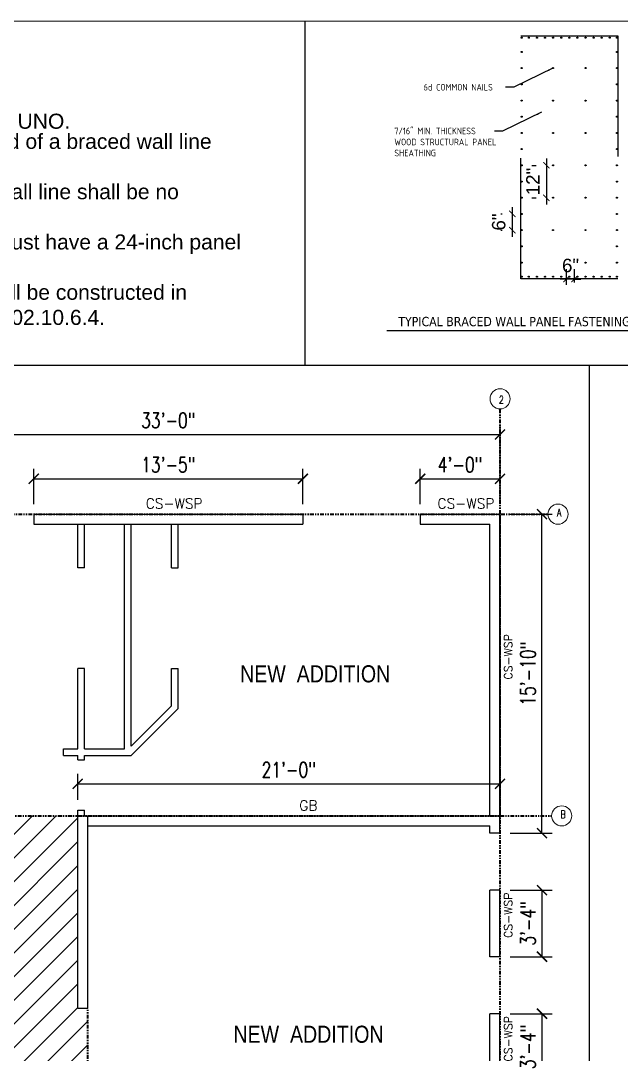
# Model space of a CAD drawing. Header units: inches. Extents: x -1842 to 12195, y -2228 to 2193.
# Drawn here: x 8002 to 8361, y -469 to 147 of the extents above; entities that cross this region are included whole.
import ezdxf
from ezdxf import colors
from ezdxf.entities.mleader import LeaderData, LeaderLine
from ezdxf.math import Vec2, Vec3

# ---------------------------------------------------------------- set-up
doc = ezdxf.new("R2010")
doc.units = ezdxf.units.IN
doc.header["$LTSCALE"] = 6
doc.header["$MEASUREMENT"] = 0
for name, pattern in [('ACAD_ISO03W100', [30, 12, -18]), ('DASHED', [0.75, 0.5, -0.25]), ('Double Dash 3_8_', [1, 0.375, -0.125, 0.125, -0.125, 0.125, -0.125])]:
    doc.linetypes.add(name, pattern=pattern)
for name, color, linetype in [('A-Anno-Text-Sect', 7, 'Continuous'), ('N-NOTES', 3, 'Continuous'), ('NOTES', 7, 'Continuous'), ('TEXT', 151, 'ACAD_ISO03W100'), ('Title Block', 7, 'Continuous')]:
    doc.layers.add(name, color=color, linetype=linetype)
for name, color, linetype, lineweight in [('A-DETL', 90, 'Continuous', 9), ('G-ANNO-TEXT', 231, 'Continuous', 9), ('None', 7, 'Continuous', 0), ('S-Text', 3, 'Continuous', 0)]:
    doc.layers.add(name, color=color, linetype=linetype, lineweight=lineweight)
doc.styles.add('AGSROMANS', font='romans')
doc.styles.add('ARCH', font='romans.shx', dxfattribs={"width": 0.75, "height": 8})
doc.styles.add('Arch-Dim', font='romans.shx', dxfattribs={"width": 0.75})
doc.styles.add('Arial', font='arial.ttf')
doc.styles.add('COTAS', font='arial.ttf', dxfattribs={"height": 8})
doc.styles.add('jsm18', font='archstyl.shx', dxfattribs={"width": 0.85, "height": 10})
doc.styles.add('RomanS_B', font='', dxfattribs={"width": 0.75, "height": 4.549842})
doc.styles.get("Standard").update_dxf_attribs({"font": 'ARIALN.TTF'})
doc.styles.add('TahomaSPH', font='tahoma.ttf')
doc.styles.get('RomanS_B').set_extended_font_data('RomanS', bold=True)
doc.dimstyles.new('Aec-Arch-I-96', dxfattribs={"dimscale": 96, "dimtxt": 0.09375, "dimasz": 0.0625, "dimexe": 0.0625, "dimexo": 0.0625, "dimgap": 0.03125, "dimtad": 1, "dimdec": 4, "dimzin": 3, "dimdsep": 46, "dimlunit": 4, "dimtxsty": 'Arch-Dim', "dimblk": 'ARCHTICK', "dimcen": 0.09375, "dimazin": 2, "dimtfac": 0.75, "dimtdec": 4, "dimtix": 1, "dimtmove": 2, "dimatfit": 2, "dimfxl": 1, "dimtolj": 1, "dimtzin": 0, "dimarcsym": 0})
doc.dimstyles.new('Aprocon', dxfattribs={"dimtxt": 1, "dimasz": 3.75, "dimexe": 1, "dimexo": 5, "dimgap": 1.5, "dimtad": 1, "dimdec": 0, "dimzin": 3, "dimdsep": 46, "dimlunit": 4, "dimtxsty": 'COTAS', "dimblk": 'ARCHTICK', "dimcen": 0.09, "dimclrd": 256, "dimclre": 256, "dimclrt": 5, "dimaunit": 1, "dimazin": 0, "dimtfac": 1, "dimtdec": 0, "dimtix": 1, "dimtmove": 0, "dimatfit": 3, "dimldrblk": 'ARCHTICK', "dimfxl": 1, "dimtolj": 1, "dimtzin": 0, "dimarcsym": 0})
doc.dimstyles.new('STANDARD$7', dxfattribs={"dimscale": 16, "dimtxt": 0.078125, "dimasz": 0.078125, "dimexe": 0.125, "dimexo": 0.125, "dimgap": 0.04, "dimtad": 1, "dimdec": 6, "dimzin": 0, "dimdsep": 46, "dimlunit": 4, "dimtxsty": 'ARCH', "dimcen": 0.046875, "dimdle": 0.125, "dimclrd": 256, "dimclre": 256, "dimclrt": 256, "dimadec": 0, "dimazin": 0, "dimtfac": 1, "dimtdec": 6, "dimtmove": 0, "dimatfit": 3, "dimfxl": 1, "dimfrac": 2, "dimtolj": 1, "dimtzin": 0, "dimarcsym": 0})

# ---------------------------------------------------------------- blocks, each defined once
blk = doc.blocks.new('_ARCHTICK')
at = {"color": 0, "linetype": 'ByBlock', "const_width": 0.15}
blk.add_lwpolyline([(-0.5, -0.5), (0.5, 0.5)], dxfattribs=at)
blk = doc.blocks.new('*D218')
at = {"layer": 'A-Anno-Text-Sect', "color": 0, "linetype": 'Continuous', "lineweight": -2, "transparency": 16777216}
for p, q in [((7892.65, -141.13), (7892.65, -93.58)), ((8288.45, -141.13), (8288.45, -93.58)), ((7892.65, -99.58), (8288.45, -99.58))]:
    blk.add_line(p, q, dxfattribs=at)
at = {"layer": 'Defpoints', "color": 0, "linetype": 'Continuous', "transparency": 16777216}
for p in [(8288.45, -99.58), (7892.65, -147.13), (8288.45, -147.13)]:
    blk.add_point(p, dxfattribs=at)
at = {"layer": 'A-Anno-Text-Sect', "color": 0, "linetype": 'Continuous', "lineweight": -2, "transparency": 16777216, "xscale": 6, "yscale": 6, "zscale": 6, "rotation": 180}
blk.add_blockref('_ARCHTICK', (7892.65, -99.58), dxfattribs=at)
at = {"layer": 'A-Anno-Text-Sect', "color": 0, "linetype": 'Continuous', "lineweight": -2, "transparency": 16777216, "xscale": 6, "yscale": 6, "zscale": 6}
blk.add_blockref('_ARCHTICK', (8288.45, -99.58), dxfattribs=at)
at = {"layer": 'A-Anno-Text-Sect', "color": 0, "linetype": 'Continuous', "transparency": 16777216, "insert": (8090.55, -91.22), "char_height": 9, "attachment_point": 5, "style": 'Arch-Dim'}
blk.add_mtext('\\A1;33\'-0"', dxfattribs=at)
blk = doc.blocks.new('*D219')
at = {"layer": 'Defpoints', "color": 0, "transparency": 16777216}
for p in [(8317.46, 60.96), (8316.11, 41.63), (8317.46, 41.63)]:
    blk.add_point(p, dxfattribs=at)
at = {"layer": 'TEXT', "color": 0, "lineweight": -2, "transparency": 16777216}
for p, q in [((8316.11, 64.96), (8316.11, 37.63)), ((8307.46, 60.96), (8310.11, 60.96)), ((8307.46, 41.63), (8310.11, 41.63))]:
    blk.add_line(p, q, dxfattribs=at)
at = {"layer": 'TEXT', "color": 0, "lineweight": -2, "transparency": 16777216, "xscale": 3.75, "yscale": 3.75, "zscale": 3.75}
for p, rotation in [((8316.11, 60.96), 90), ((8316.11, 41.63), 270)]:
    blk.add_blockref('_ARCHTICK', p, dxfattribs=dict(at, rotation=rotation))
at = {"layer": 'TEXT', "color": 0, "transparency": 16777216, "insert": (8308.09, 51.29), "char_height": 8, "attachment_point": 5, "rotation": 90, "style": 'COTAS'}
blk.add_mtext('\\A1;12"', dxfattribs=at)
blk = doc.blocks.new('*D220')
at = {"layer": 'Defpoints', "color": 0, "transparency": 16777216}
for p in [(8299.01, 31.96), (8295.79, 22.3), (8299.01, 22.3)]:
    blk.add_point(p, dxfattribs=at)
at = {"layer": 'TEXT', "color": 0, "lineweight": -2, "transparency": 16777216}
for p, q in [((8289.01, 31.96), (8289.79, 31.96)), ((8295.79, 35.96), (8295.79, 18.3)), ((8289.01, 22.3), (8289.79, 22.3))]:
    blk.add_line(p, q, dxfattribs=at)
at = {"layer": 'TEXT', "color": 0, "lineweight": -2, "transparency": 16777216, "xscale": 3.75, "yscale": 3.75, "zscale": 3.75}
for p, rotation in [((8295.79, 31.96), 90), ((8295.79, 22.3), 270)]:
    blk.add_blockref('_ARCHTICK', p, dxfattribs=dict(at, rotation=rotation))
at = {"layer": 'TEXT', "color": 0, "transparency": 16777216, "insert": (8287.71, 27.13), "char_height": 8, "attachment_point": 5, "rotation": 90, "style": 'COTAS'}
blk.add_mtext('\\A1;6"', dxfattribs=at)
blk = doc.blocks.new('*D221')
at = {"layer": 'Defpoints', "color": 0, "transparency": 16777216}
for p in [(8328.12, -6.89), (8328.12, -20.4), (8332.95, -18.96)]:
    blk.add_point(p, dxfattribs=at)
at = {"layer": 'TEXT', "color": 0, "lineweight": -2, "transparency": 16777216}
for p, q in [((8328.12, -10.4), (8328.12, -0.89)), ((8332.95, -8.96), (8332.95, -0.89)), ((8328.12, -6.89), (8324.37, -6.89)), ((8332.95, -6.89), (8328.12, -6.89)), ((8332.95, -6.89), (8336.7, -6.89))]:
    blk.add_line(p, q, dxfattribs=at)
at = {"layer": 'TEXT', "color": 0, "lineweight": -2, "transparency": 16777216, "xscale": 3.75, "yscale": 3.75, "zscale": 3.75}
blk.add_blockref('_ARCHTICK', (8328.12, -6.89), dxfattribs=at)
at = {"layer": 'TEXT', "color": 0, "lineweight": -2, "transparency": 16777216, "xscale": 3.75, "yscale": 3.75, "zscale": 3.75, "rotation": 180}
blk.add_blockref('_ARCHTICK', (8332.95, -6.89), dxfattribs=at)
at = {"layer": 'TEXT', "color": 0, "transparency": 16777216, "insert": (8330.54, 1.19), "char_height": 8, "attachment_point": 5, "style": 'COTAS'}
blk.add_mtext('\\A1;6"', dxfattribs=at)
blk = doc.blocks.new('*D223')
at = {"layer": 'A-Anno-Text-Sect', "color": 0, "linetype": 'Continuous', "lineweight": -2, "transparency": 16777216}
for p, q in [((8010.24, -141.13), (8010.24, -120)), ((8170.86, -141.13), (8170.86, -120)), ((8010.24, -126), (8170.86, -126))]:
    blk.add_line(p, q, dxfattribs=at)
at = {"layer": 'Defpoints', "color": 0, "linetype": 'Continuous', "transparency": 16777216}
for p in [(8170.86, -126), (8010.24, -147.13), (8170.86, -147.13)]:
    blk.add_point(p, dxfattribs=at)
at = {"layer": 'A-Anno-Text-Sect', "color": 0, "linetype": 'Continuous', "lineweight": -2, "transparency": 16777216, "xscale": 6, "yscale": 6, "zscale": 6, "rotation": 180}
blk.add_blockref('_ARCHTICK', (8010.24, -126), dxfattribs=at)
at = {"layer": 'A-Anno-Text-Sect', "color": 0, "linetype": 'Continuous', "lineweight": -2, "transparency": 16777216, "xscale": 6, "yscale": 6, "zscale": 6}
blk.add_blockref('_ARCHTICK', (8170.86, -126), dxfattribs=at)
at = {"layer": 'A-Anno-Text-Sect', "color": 0, "linetype": 'Continuous', "transparency": 16777216, "insert": (8090.55, -117.64), "char_height": 9, "attachment_point": 5, "style": 'Arch-Dim'}
blk.add_mtext('\\A1;13\'-5"', dxfattribs=at)
blk = doc.blocks.new('*D224')
at = {"layer": 'A-Anno-Text-Sect', "color": 0, "linetype": 'Continuous', "lineweight": -2, "transparency": 16777216}
for p, q in [((8240.86, -141.13), (8240.86, -120)), ((8288.45, -141.13), (8288.45, -120)), ((8240.86, -126), (8288.45, -126))]:
    blk.add_line(p, q, dxfattribs=at)
at = {"layer": 'Defpoints', "color": 0, "linetype": 'Continuous', "transparency": 16777216}
for p in [(8288.45, -126), (8240.86, -147.13), (8288.45, -147.13)]:
    blk.add_point(p, dxfattribs=at)
at = {"layer": 'A-Anno-Text-Sect', "color": 0, "linetype": 'Continuous', "lineweight": -2, "transparency": 16777216, "xscale": 6, "yscale": 6, "zscale": 6, "rotation": 180}
blk.add_blockref('_ARCHTICK', (8240.86, -126), dxfattribs=at)
at = {"layer": 'A-Anno-Text-Sect', "color": 0, "linetype": 'Continuous', "lineweight": -2, "transparency": 16777216, "xscale": 6, "yscale": 6, "zscale": 6}
blk.add_blockref('_ARCHTICK', (8288.45, -126), dxfattribs=at)
at = {"layer": 'A-Anno-Text-Sect', "color": 0, "linetype": 'Continuous', "transparency": 16777216, "insert": (8264.65, -117.64), "char_height": 9, "attachment_point": 5, "style": 'Arch-Dim'}
blk.add_mtext('\\A1;4\'-0"', dxfattribs=at)
blk = doc.blocks.new('*D234')
at = {"layer": 'A-Anno-Text-Sect', "color": 0, "linetype": 'Continuous', "lineweight": -2, "transparency": 16777216}
for p, q in [((8294.45, -147.13), (8319.5, -147.13)), ((8313.5, -337.45), (8313.5, -147.13)), ((8294.45, -337.45), (8319.5, -337.45))]:
    blk.add_line(p, q, dxfattribs=at)
at = {"layer": 'Defpoints', "color": 0, "linetype": 'Continuous', "transparency": 16777216}
for p in [(8288.45, -147.13), (8313.5, -147.13), (8288.45, -337.45)]:
    blk.add_point(p, dxfattribs=at)
at = {"layer": 'A-Anno-Text-Sect', "color": 0, "linetype": 'Continuous', "lineweight": -2, "transparency": 16777216, "xscale": 6, "yscale": 6, "zscale": 6}
for p, rotation in [((8313.5, -147.13), 90), ((8313.5, -337.45), 270)]:
    blk.add_blockref('_ARCHTICK', p, dxfattribs=dict(at, rotation=rotation))
at = {"layer": 'A-Anno-Text-Sect', "color": 0, "linetype": 'Continuous', "transparency": 16777216, "insert": (8305.14, -242.29), "char_height": 9, "attachment_point": 5, "rotation": 90, "style": 'Arch-Dim'}
blk.add_mtext('\\A1;15\'-10"', dxfattribs=at)
blk = doc.blocks.new('*D235')
at = {"layer": 'A-Anno-Text-Sect', "color": 0, "linetype": 'Continuous', "lineweight": -2, "transparency": 16777216}
for p, q in [((8294.45, -371.45), (8319.5, -371.45)), ((8313.5, -371.45), (8313.5, -411.13)), ((8294.45, -411.13), (8319.5, -411.13))]:
    blk.add_line(p, q, dxfattribs=at)
at = {"layer": 'Defpoints', "color": 0, "linetype": 'Continuous', "transparency": 16777216}
for p in [(8288.45, -371.45), (8288.45, -411.13), (8313.5, -411.13)]:
    blk.add_point(p, dxfattribs=at)
at = {"layer": 'A-Anno-Text-Sect', "color": 0, "linetype": 'Continuous', "lineweight": -2, "transparency": 16777216, "xscale": 6, "yscale": 6, "zscale": 6}
for p, rotation in [((8313.5, -371.45), 90), ((8313.5, -411.13), 270)]:
    blk.add_blockref('_ARCHTICK', p, dxfattribs=dict(at, rotation=rotation))
at = {"layer": 'A-Anno-Text-Sect', "color": 0, "linetype": 'Continuous', "transparency": 16777216, "insert": (8305.14, -391.29), "char_height": 9, "attachment_point": 5, "rotation": 90, "style": 'Arch-Dim'}
blk.add_mtext('\\A1;3\'-4"', dxfattribs=at)
blk = doc.blocks.new('*D236')
at = {"layer": 'A-Anno-Text-Sect', "color": 0, "linetype": 'Continuous', "lineweight": -2, "transparency": 16777216}
for p, q in [((8294.45, -445.13), (8319.5, -445.13)), ((8313.5, -445.13), (8313.5, -484.81)), ((8294.45, -484.81), (8319.5, -484.81))]:
    blk.add_line(p, q, dxfattribs=at)
at = {"layer": 'Defpoints', "color": 0, "linetype": 'Continuous', "transparency": 16777216}
for p in [(8288.45, -445.13), (8288.45, -484.81), (8313.5, -484.81)]:
    blk.add_point(p, dxfattribs=at)
at = {"layer": 'A-Anno-Text-Sect', "color": 0, "linetype": 'Continuous', "lineweight": -2, "transparency": 16777216, "xscale": 6, "yscale": 6, "zscale": 6}
for p, rotation in [((8313.5, -445.13), 90), ((8313.5, -484.81), 270)]:
    blk.add_blockref('_ARCHTICK', p, dxfattribs=dict(at, rotation=rotation))
at = {"layer": 'A-Anno-Text-Sect', "color": 0, "linetype": 'Continuous', "transparency": 16777216, "insert": (8305.14, -464.97), "char_height": 9, "attachment_point": 5, "rotation": 90, "style": 'Arch-Dim'}
blk.add_mtext('\\A1;3\'-4"', dxfattribs=at)
blk = doc.blocks.new('*D239')
at = {"layer": 'A-Anno-Text-Sect', "color": 0, "linetype": 'Continuous', "lineweight": -2, "transparency": 16777216}
for p, q in [((8036.45, -317.63), (8036.45, -302)), ((8288.45, -321.13), (8288.45, -302)), ((8036.45, -308), (8288.45, -308))]:
    blk.add_line(p, q, dxfattribs=at)
at = {"layer": 'Defpoints', "color": 0, "linetype": 'Continuous', "transparency": 16777216}
for p in [(8288.45, -308), (8036.45, -323.63), (8288.45, -327.13)]:
    blk.add_point(p, dxfattribs=at)
at = {"layer": 'A-Anno-Text-Sect', "color": 0, "linetype": 'Continuous', "lineweight": -2, "transparency": 16777216, "xscale": 6, "yscale": 6, "zscale": 6, "rotation": 180}
blk.add_blockref('_ARCHTICK', (8036.45, -308), dxfattribs=at)
at = {"layer": 'A-Anno-Text-Sect', "color": 0, "linetype": 'Continuous', "lineweight": -2, "transparency": 16777216, "xscale": 6, "yscale": 6, "zscale": 6}
blk.add_blockref('_ARCHTICK', (8288.45, -308), dxfattribs=at)
at = {"layer": 'A-Anno-Text-Sect', "color": 0, "linetype": 'Continuous', "transparency": 16777216, "insert": (8162.45, -299.64), "char_height": 9, "attachment_point": 5, "style": 'Arch-Dim'}
blk.add_mtext('\\A1;21\'-0"', dxfattribs=at)

msp = doc.modelspace()

# ---------------------------------------------------------------- hatches: boundary and pattern name
at = {"layer": 'Title Block', "linetype": 'DASHED'}
h = msp.add_hatch(dxfattribs=at)
h.set_pattern_fill('ANSI31', color=253, scale=80)
h.set_pattern_definition([(45, (-2411.5, 0), (-7.071068, 7.071068), [])])
h.paths.add_polyline_path([(7747.6474611, -476.7288505), (7751.6474611, -476.7288505), (7751.6474611, -480.7288505), (7755.6474611, -480.7288505), (7755.6474611, -484.7288505), (7751.6474611, -484.7288505), (7751.6474611, -499.7288505), (7795.6474611, -499.7288505), (7795.6474611, -484.7288505), (7791.6474611, -484.7288505), (7791.6474611, -480.7288505), (7799.6474611, -480.7288505), (7799.6474611, -499.7288505), (7829.6474611, -499.7288505), (7829.6474611, -503.7288505), (7751.6474611, -503.7288505), (7751.6474611, -645.7288505), (7863.6474611, -645.7288505), (7863.6474611, -641.7288505), (7867.6474611, -641.7288505), (7867.6474611, -645.7288505), (7903.6474611, -645.7288505), (7903.6474611, -591.7288505), (7867.6474611, -591.7288505), (7867.6474611, -593.7288505), (7863.6474611, -593.7288505), (7863.6474611, -503.7288505), (7859.6474611, -503.7288505), (7859.6474611, -499.7288505), (7865.6474611, -499.7288505), (7865.6474611, -480.7288505, -1), (7867.6474611, -480.7288505), (7867.6474611, -481.7288505), (7903.6474611, -481.7288505), (7903.6474611, -477.7288505), (7907.6474611, -477.7288505), (7907.6474611, -482.7705402), (7911.6474611, -482.7705402), (7911.6474611, -486.7705402), (7907.6474611, -486.7705402), (7907.6474611, -645.7288505), (8036.4474611, -645.7288505), (8036.4474611, -514.7705402), (8023.0474611, -514.7705402), (8023.0474611, -510.7705402), (8036.4474611, -510.7705402), (8036.4474611, -486.7705402), (7949.6474611, -486.7705402), (7949.6474611, -510.7705402), (7963.0474611, -510.7705402), (7963.0474611, -514.7705402), (7945.6474611, -514.7705402), (7945.6474611, -486.7705402), (7941.6474611, -486.7705402), (7941.6474611, -482.7705402), (8036.4474611, -482.7705402), (8036.4474611, -478.0300219), (8042.4474611, -478.0300219), (8042.4474611, -442.0300219), (8036.4474611, -442.0300219), (8036.4474611, -333.1288505), (8036.4474611, -327.1288505), (7986.4617468, -327.1288505), (7986.4474611, -333.1288505), (7986.4474611, -439.1288505), (7978.4474611, -439.1288505), (7978.4474611, -435.1288505), (7982.4474611, -435.1288505), (7982.4474611, -333.1288505), (7930.6474611, -333.1288505), (7799.6474611, -333.1288505), (7799.6474611, -387.1288505), (7900.6474611, -387.1288505), (7900.6474611, -417.1288505), (7914.6474611, -417.1288505), (7914.6474611, -435.1288505), (7952.4474611, -435.1288505), (7952.4474611, -439.1288505), (7914.6474611, -439.1288505), (7914.6474611, -442.7288505), (7907.6474611, -442.7288505), (7907.6474611, -447.7288505), (7903.6474611, -447.7288505), (7903.6474611, -442.7288505), (7864.6474611, -442.7288505), (7864.6474611, -438.7288505), (7896.6474611, -438.7288505), (7896.6474611, -391.1288505), (7799.6474611, -391.1288505), (7799.6474611, -438.7288505), (7840.6474611, -438.7288505), (7840.6474611, -442.7288505), (7793.6474611, -442.7288505), (7793.6474611, -438.7288505), (7795.6474611, -438.7288505), (7795.6474611, -333.1288505), (7641.6474611, -333.1288505), (7641.6474611, -438.7288505), (7643.6474611, -438.7288505), (7643.6474611, -442.7288505), (7641.6474611, -442.7288505), (7641.6474611, -466.7288505), (7705.6474611, -466.7288505), (7705.6474611, -442.7288505), (7703.6474611, -442.7288505), (7703.6474611, -438.7288505), (7763.6474611, -438.7288505), (7763.6474611, -442.7288505), (7751.6474611, -442.7288505), (7751.6474611, -446.7288505), (7747.6474611, -446.7288505), (7747.6474611, -442.7288505), (7709.6474611, -442.7288505), (7709.6474611, -498.7288505), (7703.6474611, -498.7288505), (7703.6474611, -494.7288505), (7705.6474611, -494.7288505), (7705.6474611, -470.7288505), (7641.6474611, -470.7288505), (7641.6474611, -494.7288505), (7643.6474611, -494.7288505), (7643.6474611, -498.7288505), (7641.6474611, -498.7288505), (7641.6474611, -645.7288505), (7747.6474611, -645.7288505)])
h.paths.add_polyline_path([(7798.8566856, -473.6162557), (7906.5533965, -473.6162557), (7906.5533965, -452.3789124), (7798.8566856, -452.3789124)], flags=24)

# ---------------------------------------------------------------- linework, layer by layer
msp.add_line((7594.57696, -58.1865447), (9089.2361947, -58.1865447))
msp.add_lwpolyline([(7594.17696, 147.0156656, 0.5, 0.5, 0), (9089.2361947, 147.0156656, 0, 0, 0), (9089.2361947, -979.4335558, 0.5, 0.5, 0), (7594.17696, -979.4335558, 0.5, 0.5, 0)], format="xyseb")
at = {"layer": 'A-DETL', "linetype": 'Double Dash 3_8_', "lineweight": 40}
for p, q in [((8288.4474611, -84.6705164), (8288.4474611, -327.1288505)), ((7857.0651347, -147.1288505), (8317.0651347, -147.1288505)), ((8288.4853022, -757.8369613), (8288.4853022, -147.1288505)), ((7892.6474611, -327.1288505), (8319.2717121, -327.1288505)), ((8042.4474611, -478.0300219), (8042.4474611, -442.0300219))]:
    msp.add_line(p, q, dxfattribs=at)
at = {"layer": 'A-DETL'}
for centre in [(8288.4853022, -78.3369613), (8323.0651347, -147.1288505), (8325.2717121, -327.1288505)]:
    msp.add_circle(centre, 6, dxfattribs=at)
at = {"layer": 'N-NOTES', "color": 0}
msp.add_line((8401.9477749, -37.7185675), (8220.8729621, -37.7185675), dxfattribs=at)
at = {"layer": 'TEXT'}
for p, q in [((8300.8189343, -6.6980192), (8300.8189343, 138.2728864)), ((8300.8189343, 138.2728864), (8358.8073257, 138.2728864)), ((8358.8073257, 138.2728864), (8358.8073257, -6.6980192)), ((8358.8073257, -6.6980192), (8300.8189343, -6.6980192))]:
    msp.add_line(p, q, dxfattribs=at)
for points in [[(8300.8031843, 138.2886364), (8358.8230757, 138.2886364), (8358.8230757, -6.7137692), (8300.8031843, -6.7137692)], [(8300.8084343, 138.2833864), (8358.8178257, 138.2833864), (8358.8178257, -6.7085192), (8300.8084343, -6.7085192)], [(8300.8136843, 138.2781364), (8358.8125757, 138.2781364), (8358.8125757, -6.7032692), (8300.8136843, -6.7032692)], [(8300.8189343, 138.2728864), (8358.8073257, 138.2728864), (8358.8073257, -6.6980192), (8300.8189343, -6.6980192)], [(8300.8241843, 138.2676364), (8358.8020757, 138.2676364), (8358.8020757, -6.6927692), (8300.8241843, -6.6927692)]]:
    msp.add_lwpolyline(points, close=True, dxfattribs=at)
for centre, radius in [((8301.423024, 137.0648526), 0.3020085), ((8305.6512881, 137.0648526), 0.3020085), ((8310.4837147, 137.0648526), 0.3020085), ((8315.3159957, 137.0648526), 0.3020085), ((8320.1484224, 137.0648526), 0.3020085), ((8324.9807762, 137.0648526), 0.3020813), ((8329.81313, 137.0648526), 0.3020085), ((8334.6455566, 137.0648526), 0.3020085), ((8339.4778376, 137.0648526), 0.3020085), ((8344.3102642, 137.0648526), 0.3020085), ((8349.142618, 137.0648526), 0.3020813), ((8353.9749719, 137.0648526), 0.3020085), ((8358.2033087, 137.0648526), 0.3020813), ((8301.423024, 128.6081788), 0.3020085), ((8358.2033087, 128.6081788), 0.3020813), ((8301.423024, 118.9434712), 0.3020085), ((8320.1484224, 118.9434712), 0.3020085), ((8339.4778376, 118.9434712), 0.3020085), ((8358.2033087, 118.9434712), 0.3020813), ((8301.423024, 109.2787636), 0.3020085), ((8358.2033087, 109.2787636), 0.3020813), ((8301.423024, 99.6139103), 0.3020085), ((8320.1484224, 99.6139103), 0.3020085), ((8339.4778376, 99.6139103), 0.3020085), ((8358.2033087, 99.6139103), 0.3020813), ((8301.423024, 89.9492027), 0.3020085), ((8358.2033087, 89.9492027), 0.3020813), ((8301.423024, 80.2844951), 0.3020085), ((8320.1484224, 80.2844951), 0.3020085), ((8339.4778376, 80.2844951), 0.3020085), ((8358.2033087, 80.2844951), 0.3020813), ((8301.423024, 70.6197874), 0.3020085), ((8358.2033087, 70.6197874), 0.3020813), ((8301.423024, 60.9550798), 0.3020085), ((8320.1484224, 60.9550798), 0.3020085), ((8339.4778376, 60.9550798), 0.3020085), ((8358.2033087, 60.9550798), 0.3020813), ((8301.423024, 51.2902265), 0.3020085), ((8358.2033087, 51.2902265), 0.3020813), ((8301.423024, 41.6256646), 0.3020085), ((8320.1484224, 41.6256646), 0.3020085), ((8339.4778376, 41.6256646), 0.3020085), ((8358.2033087, 41.6256646), 0.3020813), ((8301.423024, 31.9608113), 0.3020085), ((8358.2033087, 31.9608113), 0.3020813), ((8301.423024, 22.295958), 0.3020085), ((8320.1484224, 22.295958), 0.3020085), ((8339.4778376, 22.295958), 0.3020085), ((8358.2033087, 22.295958), 0.3020813), ((8301.423024, 12.6313961), 0.3020085), ((8358.2033087, 12.6313961), 0.3020813), ((8301.423024, 2.9665428), 0.3020085), ((8339.4778376, 2.9665428), 0.3020085), ((8358.2033087, 2.9665428), 0.3020813), ((8301.423024, -5.4899854), 0.3020085), ((8305.6512881, -5.4899854), 0.3020085), ((8310.4837147, -5.4899854), 0.3020085), ((8315.3159957, -5.4899854), 0.3020085), ((8320.1484224, -5.4899854), 0.3020085), ((8324.9807762, -5.4899854), 0.3020813), ((8329.81313, -5.4899854), 0.3020085), ((8334.6455566, -5.4899854), 0.3020085), ((8339.4778376, -5.4899854), 0.3020085), ((8344.3102642, -5.4899854), 0.3020085), ((8349.142618, -5.4899854), 0.3020813), ((8353.9749719, -5.4899854), 0.3020085), ((8358.2033087, -5.4899854), 0.3020813)]:
    msp.add_circle(centre, radius, dxfattribs=at)
at = {"layer": 'Title Block'}
for p, q in [((8172.1353044, -58.3897996), (8172.1353044, 147.0156656)), ((8341.7065774, -58.1865447), (8341.7065774, -979.4335558)), ((8010.2351039, -147.1288505), (8010.2351039, -153.1288505)), ((8010.2351039, -147.1288505), (8170.8598182, -147.1288505)), ((8170.8598182, -147.1288505), (8170.8598182, -153.1288505)), ((8240.8598182, -147.1288505), (8240.8598182, -153.1288505)), ((8240.8598182, -147.1288505), (8288.4474611, -147.1288505)), ((8288.4474611, -327.1288505), (8288.4474611, -147.1288505)), ((8010.2351039, -153.1288505), (8170.8598182, -153.1288505)), ((8036.4474611, -179.2115165), (8036.4474611, -153.1288505)), ((8040.4474611, -179.2115165), (8040.4474611, -153.1288505)), ((8064.4474611, -287.1288505), (8064.4474611, -153.1288505)), ((8068.4474611, -285.4719962), (8068.4474611, -153.1288505)), ((8092.4474611, -179.2115165), (8092.4474611, -153.1288505)), ((8096.4474611, -179.2115165), (8096.4474611, -153.1288505)), ((8240.8598182, -153.1288505), (8282.4474611, -153.1288505)), ((8282.4474611, -327.1288505), (8282.4474611, -153.1288505)), ((8040.4474611, -179.2115165), (8036.4474611, -179.2115165)), ((8092.4474611, -179.2115165), (8096.4474611, -179.2115165)), ((8036.4474611, -287.1288505), (8036.4474611, -239.2115165)), ((8040.4474611, -239.2115165), (8036.4474611, -239.2115165)), ((8040.4474611, -287.1288505), (8040.4474611, -239.2115165)), ((8092.4474611, -261.4719962), (8092.4474611, -239.2115165)), ((8092.4474611, -239.2115165), (8096.4474611, -239.2115165)), ((8096.4474611, -263.1288505), (8096.4474611, -239.2115165)), ((8068.4474611, -285.4719962), (8092.4474611, -261.4719962)), ((8068.4474611, -291.1288505), (8096.4474611, -263.1288505)), ((8027.9474611, -287.1288505), (8036.4474611, -287.1288505)), ((8027.9474611, -291.1288505), (8027.9474611, -287.1288505)), ((8040.4474611, -287.1288505), (8064.4474611, -287.1288505)), ((8027.9474611, -291.1288505), (8036.4474611, -291.1288505)), ((8036.4474611, -293.6288505), (8036.4474611, -291.1288505)), ((8036.4474611, -293.6288505), (8040.4474611, -293.6288505)), ((8040.4474611, -291.1288505), (8068.4474611, -291.1288505)), ((8040.4474611, -293.6288505), (8040.4474611, -291.1288505)), ((8044.5474611, -291.1288505), (8055.9474611, -291.1288505)), ((8050.4474611, -291.1288505), (8055.9474611, -291.1288505)), ((8036.4474611, -333.1288505), (8036.4474611, -323.6288505)), ((8036.4474611, -323.6288505), (8040.4474611, -323.6288505)), ((8040.4474611, -327.1288505), (8040.4474611, -323.6288505)), ((8036.4474611, -327.1288505), (8042.4474611, -327.1288505)), ((8042.4474611, -327.1288505), (8288.4474611, -327.1288505)), ((8042.4474611, -442.0300219), (8042.4474611, -327.1288505)), ((8288.4474611, -337.4471795), (8288.4474611, -327.1288505)), ((8036.4474611, -442.0300219), (8036.4474611, -333.1288505)), ((8042.4474611, -333.1288505), (8282.4474611, -333.1288505)), ((8282.4474611, -337.4471795), (8282.4474611, -333.1288505)), ((8288.4474611, -337.4471795), (8282.4474611, -337.4471795)), ((8288.4474611, -371.4471795), (8282.4474611, -371.4471795)), ((8282.4474611, -411.1288505), (8282.4474611, -371.4471795)), ((8288.4474611, -411.1288505), (8288.4474611, -371.4471795)), ((8288.4474611, -411.1288505), (8282.4474611, -411.1288505)), ((8042.4474611, -442.0300219), (8036.4474611, -442.0300219)), ((8288.4474611, -445.1288505), (8282.4474611, -445.1288505)), ((8282.4474611, -484.8105214), (8282.4474611, -445.1288505)), ((8288.4474611, -484.8105214), (8288.4474611, -445.1288505))]:
    msp.add_line(p, q, dxfattribs=at)

# ---------------------------------------------------------------- texts
at = {"insert": (8322.0663662, -32.2713874), "char_height": 5.537109375, "width": 188.574502246, "attachment_point": 5, "style": 'TahomaSPH'}
msp.add_mtext('\\pxql;TYPICAL BRACED WALL PANEL FASTENING DETAIL', dxfattribs=at)
at = {"char_height": 10.2011616, "attachment_point": 1}
for insert in [(8133.3883044, -237.289846), (8129.3883044, -452.289846)]:
    msp.add_mtext_dynamic_manual_height_columns('NEW  ADDITION', width=299.701435645, gutter_width=22.5, heights=[0], dxfattribs=dict(at, insert=insert))
at = {"layer": 'G-ANNO-TEXT', "color": 7, "char_height": 4.5498418, "width": 11.664, "attachment_point": 1, "line_spacing_factor": 0.957141, "style": 'RomanS_B'}
for s, insert in [('2', (8287.7904706, -76.6169071)), ('A', (8322.3703031, -143.9430433)), ('B', (8324.5768805, -323.9430433))]:
    msp.add_mtext(s, dxfattribs=dict(at, insert=insert))
at = {"layer": 'None', "color": 7, "insert": (7640.0337304, 127.9060623), "char_height": 9, "width": 497.047113526, "attachment_point": 1, "style": 'Arial'}
msp.add_mtext('\\pxi-3,l3,t3;{\\LBRACING NOTES}\\P1.^IWind bracing method per IRC section R602.10.\\P{\\A1;2.^IBracing method: Classical Method with CS-WSP (\\H0.7x;\\S7/16;\\H1.42857x;" OSB)}, UNO.\\P3.^IA braced wall panel shall begin within 10 feet from each end of a braced wall line\\P4.^IMaximum braced wall line offset up to 4 feet\\P5.^IThe distance between braced wall panels along a braced wall line shall be no greater than 20 feet\\P{\\C0;6.^IEach end of a braced wall line with continuous sheathing must have a 24-inch panel on both sides of a corner or 800 pound hold-down devices.\\P7.^IContinuously sheathed portal frame braced wall panels shall be constructed in accordance with VCR 2012 Figure R602.10.6.4 & Table R602.10.6.4. }', dxfattribs=at)
at = {"layer": 'NOTES', "char_height": 3.937499606, "width": 198.10546875, "attachment_point": 1, "style": 'jsm18'}
for s, insert in [('\\A1;6d COMMON NAILS', (8242.8830746, 109.5209582)), ('\\A1;7/16{\\H1.0003x;" MIN. THICKNESS\\PWOOD STRUCTURAL PANEL\\PSHEATHING }', (8225.4098793, 83.4376033))]:
    msp.add_mtext(s, dxfattribs=dict(at, insert=insert))
at = {"layer": 'Title Block', "char_height": 6, "width": 299.701435645, "attachment_point": 3, "style": 'AGSROMANS'}
for s, insert in [('CS-WSP', (8110.9983124, -137.7836088)), ('CS-WSP', (8285.104491, -137.7836088)), ('GB', (8179.5, -317.9335443))]:
    msp.add_mtext(s, dxfattribs=dict(at, insert=insert))
at = {"layer": 'Title Block', "char_height": 4.8, "width": 239.761148516, "attachment_point": 3, "rotation": 90, "style": 'AGSROMANS'}
for insert in [(8290.9579225, -218.6676356), (8290.9579225, -372.8268001), (8290.9579225, -446.5084711)]:
    msp.add_mtext('CS-WSP', dxfattribs=dict(at, insert=insert))

# ---------------------------------------------------------------- dimensions: what is measured, and where the dimension line sits
at = {"layer": 'A-Anno-Text-Sect', "color": 6, "linetype": 'Continuous'}
for base, p1, p2, picture, middle in [((8288.4474611, -99.5761218), (7892.6474611, -147.1288505), (8288.4474611, -147.1288505), '*D218', (8090.5474611, -91.2189789)), ((8170.8598182, -126), (8010.2351039, -147.1288505), (8170.8598182, -147.1288505), '*D223', (8090.5474611, -117.6428571)), ((8288.4474611, -126), (8240.8598182, -147.1288505), (8288.4474611, -147.1288505), '*D224', (8264.6536396, -117.6428571)), ((8288.4474611, -308), (8036.4474611, -323.6288505), (8288.4474611, -327.1288505), '*D239', (8162.4474611, -299.6428571))]:
    dim = msp.add_linear_dim(base=base, p1=p1, p2=p2, dimstyle='Aec-Arch-I-96', override={"dimdec": 0}, dxfattribs=at)
    dim.commit()
    dim.dimension.update_dxf_attribs({"geometry": picture, "text_midpoint": middle})
for base, p1, p2, picture, middle in [((8313.5, -147.1288505), (8288.4474611, -337.4471795), (8288.4474611, -147.1288505), '*D234', (8305.1428571, -242.288015)), ((8313.5, -411.1288505), (8288.4474611, -371.4471795), (8288.4474611, -411.1288505), '*D235', (8305.1428571, -391.288015)), ((8313.5, -484.8105214), (8288.4474611, -445.1288505), (8288.4474611, -484.8105214), '*D236', (8305.1428571, -464.9696859))]:
    dim = msp.add_linear_dim(base=base, p1=p1, p2=p2, angle=90, dimstyle='Aec-Arch-I-96', override={"dimdec": 0}, dxfattribs=at)
    dim.commit()
    dim.dimension.update_dxf_attribs({"geometry": picture, "text_midpoint": middle})
at = {"layer": 'TEXT'}
for base, p1, p2, text, picture, middle in [((8316.1067616, 41.6256646), (8317.4619526, 60.9550798), (8317.4619526, 41.6256646), '12"', '*D219', (8316.1067616, 51.2903722)), ((8295.7945757, 22.295958), (8299.0067379, 31.9608113), (8299.0067379, 22.295958), '6"', '*D220', (8295.7945757, 27.1283847))]:
    dim = msp.add_linear_dim(base=base, p1=p1, p2=p2, angle=90, text=text, dimstyle='Aprocon', override={"dimexe": 6, "dimexo": 10, "dimgap": 4, "dimdle": 4, "dimclrd": 0, "dimclre": 0, "dimclrt": 0}, dxfattribs=at)
    dim.commit()
    dim.dimension.update_dxf_attribs({"geometry": picture, "text_midpoint": middle, "dimtype": 160})
dim = msp.add_linear_dim(base=(8328.1218978, -6.8945098), p1=(8332.9541787, -18.9584576), p2=(8328.1218978, -20.3986094), text='6"', dimstyle='Aprocon', override={"dimexe": 6, "dimexo": 10, "dimgap": 4, "dimdle": 4, "dimclrd": 0, "dimclre": 0, "dimclrt": 0}, dxfattribs=at)
dim.commit()
dim.dimension.update_dxf_attribs({"geometry": '*D221', "text_midpoint": (8330.5380383, -6.8945098), "dimtype": 160})

# ---------------------------------------------------------------- leaders
at = {"layer": 'S-Text'}
ml = msp.add_multileader_mtext('Standard', dxfattribs=at)
ml.set_content('CMU HEADER BLOCK w/ (1) #5 BAR CONTINUOUS ', color=256, style='Arial')
ml.set_leader_properties()
ml.build(insert=Vec2(0, 0))
ml.multileader.update_dxf_attribs({"dogleg_length": 0.36, "arrow_head_size": 10.8, "scale": 12})
ctx = ml.context
ctx.base_point, ctx.scale, ctx.char_height, ctx.arrow_head_size, ctx.landing_gap_size, ctx.plane_origin = Vec3(9591.2065359, 3.4233103), 12, 7.5, 10.8, 5.4, Vec3(9726.5913572, -135.2802381)
ctx.text_align_type = 2
notes = []
notes.append((ctx, [(0, (1, 1, 0), (9747.5918701, 3.4233103), (-1, 0), 21.6, [(0, [(9746.0277045, -35.9655104)], 0, [])])]))
ctx.mtext.insert, ctx.mtext.width, ctx.mtext.alignment, ctx.mtext.flow_direction = Vec3(9720.5918701, 8.2758001), 124.726449373, 3, 5
at = {"layer": 'TEXT'}
for points in [[(8320.0301085, 118.9494068), (8296.7818887, 107.654994), (8291.8233993, 107.6471043)], [(8313.2855713, 92.6478357), (8290.0373515, 81.3534229), (8285.0788621, 81.3455331)]]:
    msp.add_leader(points, dimstyle='STANDARD$7', override={"dimscale": 1, "dimtxt": 4.5, "dimasz": 3, "dimexe": 1, "dimexo": 4, "dimgap": 2, "dimdec": 3, "dimzin": 3, "dimtxsty": 'Standard', "dimcen": 0.09, "dimdle": 0, "dimclrd": 0, "dimclre": 0, "dimclrt": 0, "dimtdec": 3, "dimtofl": 0, "dimtmove": 2}, dxfattribs=at)
for ctx, leaders in notes:
    for number, flags, end, landing, length, lines in leaders:
        leader = LeaderData()
        leader.index, (leader.has_last_leader_line, leader.has_dogleg_vector, leader.attachment_direction) = number, flags
        leader.last_leader_point, leader.dogleg_vector, leader.dogleg_length = Vec3(end), Vec3(landing), length
        for number, points, colour, breaks in lines:
            line = LeaderLine()
            line.index, line.vertices, line.color, line.breaks = number, Vec3.list(points), colors.encode_raw_color(colour), breaks
            leader.lines.append(line)
        ctx.leaders.append(leader)

doc.saveas('drawing.dxf')
